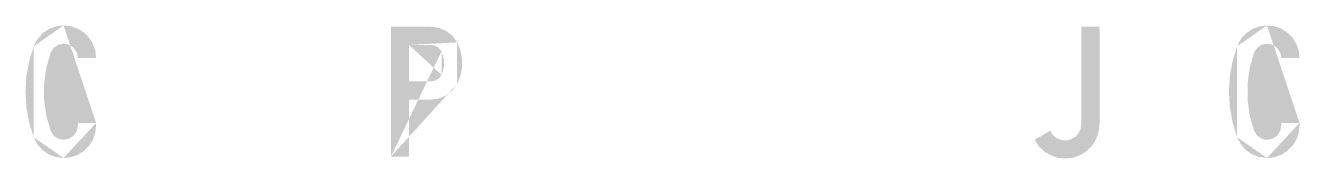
# Model space of a CAD drawing. Extents: x 0 to 1651, y -1298 to 148.
# Drawn here: x 1112 to 1651, y -1298 to -1242 of the extents above.
import ezdxf

# ---------------------------------------------------------------- set-up
doc = ezdxf.new("R2010")
doc.units = 0
doc.header["$LTSCALE"] = 12
doc.header["$MEASUREMENT"] = 0
doc.layers.add('GREEN', color=84, linetype='CONTINUOUS')

msp = doc.modelspace()

# ---------------------------------------------------------------- hatches: boundary and pattern name
at = {"layer": 'GREEN'}
h = msp.add_hatch(color=256, dxfattribs=at)
h.paths.add_polyline_path([(1142.33, -1284.52), (1142.3, -1284.52)], flags=16)
edge = h.paths.add_edge_path()
edge.add_line((1134.62, -1283.41), (1142.33, -1283.41))
edge.add_line((1142.33, -1283.41), (1142.33, -1284.52))
edge.add_line((1141.99, -1287.59), (1142.33, -1284.52))
edge.add_line((1141.99, -1287.59), (1140.99, -1290.5))
edge.add_line((1140.99, -1290.5), (1139.34, -1293.1))
edge.add_line((1139.34, -1293.1), (1137.17, -1295.29))
edge.add_line((1137.17, -1295.29), (1134.57, -1296.94))
edge.add_line((1134.57, -1296.94), (1131.66, -1297.95))
edge.add_line((1131.66, -1297.95), (1128.59, -1298.28))
edge.add_line((1128.59, -1298.28), (1125.34, -1297.87))
edge.add_line((1125.34, -1297.87), (1122.27, -1296.71))
edge.add_line((1122.27, -1296.71), (1119.59, -1294.86))
edge.add_line((1119.59, -1294.86), (1117.45, -1292.38))
edge.add_line((1117.45, -1292.38), (1115.96, -1289.47))
edge.add_line((1115.96, -1289.47), (1114.03, -1283.21))
edge.add_line((1114.03, -1283.21), (1112.87, -1276.76))
edge.add_line((1112.87, -1276.76), (1112.48, -1270.21))
edge.add_line((1112.48, -1270.21), (1112.87, -1263.69))
edge.add_line((1112.87, -1263.69), (1114.03, -1257.25))
edge.add_line((1114.03, -1257.25), (1115.96, -1250.99))
edge.add_line((1115.96, -1250.99), (1117.45, -1248.07))
edge.add_line((1117.45, -1248.07), (1119.59, -1245.6))
edge.add_line((1119.59, -1245.6), (1122.27, -1243.74))
edge.add_line((1122.27, -1243.74), (1125.34, -1242.56))
edge.add_line((1125.34, -1242.56), (1128.59, -1242.17))
edge.add_line((1128.59, -1242.17), (1131.66, -1242.51))
edge.add_line((1131.66, -1242.51), (1134.57, -1243.51))
edge.add_line((1134.57, -1243.51), (1137.17, -1245.16))
edge.add_line((1137.17, -1245.16), (1139.34, -1247.33))
edge.add_line((1139.34, -1247.33), (1140.99, -1249.95))
edge.add_line((1140.99, -1249.95), (1141.99, -1252.87))
edge.add_line((1141.99, -1252.87), (1142.33, -1255.93))
edge.add_line((1142.33, -1255.93), (1134.62, -1255.93))
edge.add_line((1134.62, -1255.93), (1134.18, -1253.61))
edge.add_line((1134.18, -1253.61), (1132.87, -1251.63))
edge.add_line((1132.87, -1251.63), (1130.91, -1250.32))
edge.add_line((1130.91, -1250.32), (1128.59, -1249.88))
edge.add_line((1128.59, -1249.88), (1126.27, -1250.34))
edge.add_line((1126.27, -1250.34), (1124.34, -1251.71))
edge.add_line((1124.34, -1251.71), (1123.1, -1253.72))
edge.add_line((1123.1, -1253.72), (1121.27, -1260.19))
edge.add_line((1121.27, -1260.19), (1120.34, -1266.86))
edge.add_line((1120.34, -1266.86), (1120.34, -1273.59))
edge.add_line((1120.34, -1273.59), (1121.27, -1280.24))
edge.add_line((1121.27, -1280.24), (1123.1, -1286.71))
edge.add_line((1123.1, -1286.71), (1124.34, -1288.75))
edge.add_line((1124.34, -1288.75), (1126.27, -1290.09))
edge.add_line((1126.27, -1290.09), (1128.59, -1290.58))
edge.add_line((1128.59, -1290.58), (1130.91, -1290.11))
edge.add_line((1130.91, -1290.11), (1132.87, -1288.8))
edge.add_line((1132.87, -1288.8), (1134.18, -1286.84))
edge.add_line((1134.18, -1286.84), (1134.62, -1284.52))
edge.add_line((1134.62, -1284.52), (1134.62, -1283.41))
edge = h.paths.add_edge_path(flags=16)
edge.add_line((1142.33, -1283.41), (1142.3, -1283.41))
edge.add_line((1128.59, -1242.17), (1128.56, -1242.17))
edge.add_line((1115.96, -1250.99), (1115.93, -1250.99))
edge.add_line((1115.96, -1289.47), (1115.93, -1289.47))
edge.add_line((1128.59, -1298.28), (1128.56, -1298.28))
h = msp.add_hatch(color=256, dxfattribs=at)
h.paths.add_polyline_path([(1283.99, -1250.42), (1283.97, -1250.42)], flags=16)
edge = h.paths.add_edge_path(flags=17)
edge.add_line((1274.64, -1265.83), (1274.64, -1250.42))
edge.add_line((1274.64, -1250.42), (1283.99, -1250.42))
edge.add_line((1285.74, -1250.78), (1283.99, -1250.42))
edge.add_line((1285.74, -1250.78), (1287.29, -1251.73))
edge.add_line((1287.29, -1251.73), (1288.37, -1253.18))
edge.add_line((1288.37, -1253.18), (1289.38, -1256.42))
edge.add_line((1289.38, -1256.42), (1289.38, -1259.83))
edge.add_line((1289.38, -1259.83), (1288.37, -1263.07))
edge.add_line((1288.37, -1263.07), (1287.29, -1264.52))
edge.add_line((1287.29, -1264.52), (1285.74, -1265.47))
edge.add_line((1285.74, -1265.47), (1283.99, -1265.83))
edge.add_line((1283.99, -1265.83), (1274.64, -1265.83))
h.paths.add_polyline_path([(1283.97, -1242.74), (1283.99, -1242.74)], flags=16)
edge = h.paths.add_edge_path()
edge.add_line((1274.64, -1297.72), (1266.95, -1297.72))
edge.add_line((1266.95, -1297.72), (1266.95, -1242.74))
edge.add_line((1266.95, -1242.74), (1283.99, -1242.74))
edge.add_line((1287.29, -1243.18), (1283.99, -1242.74))
edge.add_line((1287.29, -1243.18), (1290.38, -1244.52))
edge.add_line((1290.38, -1244.52), (1293.01, -1246.6))
edge.add_line((1293.01, -1246.6), (1294.97, -1249.34))
edge.add_line((1294.97, -1249.34), (1296.36, -1252.71))
edge.add_line((1296.36, -1252.71), (1297.09, -1256.3))
edge.add_line((1297.09, -1256.3), (1297.09, -1259.96))
edge.add_line((1297.09, -1259.96), (1296.36, -1263.54))
edge.add_line((1296.36, -1263.54), (1294.97, -1266.92))
edge.add_line((1294.97, -1266.92), (1293.01, -1269.65))
edge.add_line((1293.01, -1269.65), (1290.38, -1271.74))
edge.add_line((1290.38, -1271.74), (1287.29, -1273.08))
edge.add_line((1287.29, -1273.08), (1283.99, -1273.51))
edge.add_line((1283.99, -1273.51), (1274.64, -1273.51))
edge.add_line((1274.64, -1273.51), (1274.64, -1297.72))
edge = h.paths.add_edge_path()
edge.add_line((1274.64, -1250.42), (1274.61, -1250.42))
edge.add_line((1288.37, -1263.07), (1288.35, -1263.07))
edge.add_line((1288.37, -1253.18), (1288.35, -1253.18))
edge.add_line((1266.95, -1297.72), (1266.93, -1297.72))
edge.add_line((1294.97, -1266.92), (1294.95, -1266.92))
edge.add_line((1294.97, -1249.34), (1294.95, -1249.34))
h = msp.add_hatch(color=256, dxfattribs=at)
h.paths.add_polyline_path([(1283.99, -1250.42), (1283.97, -1250.42)], flags=16)
edge = h.paths.add_edge_path(flags=17)
edge.add_line((1274.64, -1265.83), (1274.64, -1250.42))
edge.add_line((1274.64, -1250.42), (1283.99, -1250.42))
edge.add_line((1285.74, -1250.78), (1283.99, -1250.42))
edge.add_line((1285.74, -1250.78), (1287.29, -1251.73))
edge.add_line((1287.29, -1251.73), (1288.37, -1253.18))
edge.add_line((1288.37, -1253.18), (1289.38, -1256.42))
edge.add_line((1289.38, -1256.42), (1289.38, -1259.83))
edge.add_line((1289.38, -1259.83), (1288.37, -1263.07))
edge.add_line((1288.37, -1263.07), (1287.29, -1264.52))
edge.add_line((1287.29, -1264.52), (1285.74, -1265.47))
edge.add_line((1285.74, -1265.47), (1283.99, -1265.83))
edge.add_line((1283.99, -1265.83), (1274.64, -1265.83))
h.paths.add_polyline_path([(1283.97, -1242.74), (1283.99, -1242.74)], flags=16)
edge = h.paths.add_edge_path()
edge.add_line((1274.64, -1297.72), (1266.95, -1297.72))
edge.add_line((1266.95, -1297.72), (1266.95, -1242.74))
edge.add_line((1266.95, -1242.74), (1283.99, -1242.74))
edge.add_line((1287.29, -1243.18), (1283.99, -1242.74))
edge.add_line((1287.29, -1243.18), (1290.38, -1244.52))
edge.add_line((1290.38, -1244.52), (1293.01, -1246.6))
edge.add_line((1293.01, -1246.6), (1294.97, -1249.34))
edge.add_line((1294.97, -1249.34), (1296.36, -1252.71))
edge.add_line((1296.36, -1252.71), (1297.09, -1256.3))
edge.add_line((1297.09, -1256.3), (1297.09, -1259.96))
edge.add_line((1297.09, -1259.96), (1296.36, -1263.54))
edge.add_line((1296.36, -1263.54), (1294.97, -1266.92))
edge.add_line((1294.97, -1266.92), (1293.01, -1269.65))
edge.add_line((1293.01, -1269.65), (1290.38, -1271.74))
edge.add_line((1290.38, -1271.74), (1287.29, -1273.08))
edge.add_line((1287.29, -1273.08), (1283.99, -1273.51))
edge.add_line((1283.99, -1273.51), (1274.64, -1273.51))
edge.add_line((1274.64, -1273.51), (1274.64, -1297.72))
edge = h.paths.add_edge_path()
edge.add_line((1274.64, -1250.42), (1274.61, -1250.42))
edge.add_line((1288.37, -1263.07), (1288.35, -1263.07))
edge.add_line((1288.37, -1253.18), (1288.35, -1253.18))
edge.add_line((1266.95, -1297.72), (1266.93, -1297.72))
edge.add_line((1294.97, -1266.92), (1294.95, -1266.92))
edge.add_line((1294.97, -1249.34), (1294.95, -1249.34))
h = msp.add_hatch(color=256, dxfattribs=at)
h.paths.add_polyline_path([(1558.86, -1283.98), (1558.84, -1283.98)], flags=16)
edge = h.paths.add_edge_path()
edge.add_line((1558.86, -1242.74), (1558.86, -1283.98))
edge.add_line((1558.53, -1286.02), (1558.86, -1283.98))
edge.add_line((1558.53, -1286.02), (1557.63, -1287.9))
edge.add_line((1557.63, -1287.9), (1556.18, -1289.39))
edge.add_line((1556.18, -1289.39), (1554.38, -1290.42))
edge.add_line((1554.38, -1290.42), (1552.34, -1290.84))
edge.add_line((1552.34, -1290.84), (1550.28, -1290.63))
edge.add_line((1550.28, -1290.63), (1548.37, -1289.83))
edge.add_line((1548.37, -1289.83), (1546.77, -1288.49))
edge.add_line((1546.77, -1288.49), (1545.67, -1286.71))
edge.add_line((1545.67, -1286.71), (1539.07, -1290.58))
edge.add_line((1539.07, -1290.58), (1540.85, -1293.26))
edge.add_line((1540.85, -1293.26), (1543.17, -1295.5))
edge.add_line((1543.17, -1295.5), (1545.92, -1297.18))
edge.add_line((1545.92, -1297.18), (1548.99, -1298.18))
edge.add_line((1548.99, -1298.18), (1552.21, -1298.49))
edge.add_line((1552.21, -1298.49), (1555.41, -1298.1))
edge.add_line((1555.41, -1298.1), (1558.43, -1297))
edge.add_line((1558.43, -1297), (1561.16, -1295.27))
edge.add_line((1561.16, -1295.27), (1563.43, -1292.97))
edge.add_line((1563.43, -1292.97), (1565.13, -1290.22))
edge.add_line((1565.13, -1290.22), (1566.18, -1287.17))
edge.add_line((1566.18, -1287.17), (1566.54, -1283.98))
edge.add_line((1566.54, -1283.98), (1566.54, -1242.74))
edge.add_line((1566.54, -1242.74), (1558.86, -1242.74))
edge = h.paths.add_edge_path(flags=16)
edge.add_line((1566.54, -1283.98), (1566.52, -1283.98))
edge.add_line((1566.54, -1283.98), (1566.52, -1283.98))
edge = h.paths.add_edge_path(flags=16)
edge.add_line((1545.67, -1286.71), (1545.64, -1286.71))
h = msp.add_hatch(color=256, dxfattribs=at)
h.paths.add_polyline_path([(1651.09, -1284.52), (1651.06, -1284.52)], flags=16)
edge = h.paths.add_edge_path()
edge.add_line((1643.41, -1283.41), (1651.09, -1283.41))
edge.add_line((1651.09, -1283.41), (1651.09, -1284.52))
edge.add_line((1650.75, -1287.59), (1651.09, -1284.52))
edge.add_line((1650.75, -1287.59), (1649.75, -1290.5))
edge.add_line((1649.75, -1290.5), (1648.13, -1293.1))
edge.add_line((1648.13, -1293.1), (1645.93, -1295.29))
edge.add_line((1645.93, -1295.29), (1643.33, -1296.94))
edge.add_line((1643.33, -1296.94), (1640.42, -1297.95))
edge.add_line((1640.42, -1297.95), (1637.35, -1298.28))
edge.add_line((1637.35, -1298.28), (1634.1, -1297.87))
edge.add_line((1634.1, -1297.87), (1631.06, -1296.71))
edge.add_line((1631.06, -1296.71), (1628.36, -1294.86))
edge.add_line((1628.36, -1294.86), (1626.22, -1292.38))
edge.add_line((1626.22, -1292.38), (1624.72, -1289.47))
edge.add_line((1624.72, -1289.47), (1622.79, -1283.21))
edge.add_line((1622.79, -1283.21), (1621.63, -1276.76))
edge.add_line((1621.63, -1276.76), (1621.24, -1270.21))
edge.add_line((1621.24, -1270.21), (1621.63, -1263.69))
edge.add_line((1621.63, -1263.69), (1622.79, -1257.25))
edge.add_line((1622.79, -1257.25), (1624.72, -1250.99))
edge.add_line((1624.72, -1250.99), (1626.22, -1248.07))
edge.add_line((1626.22, -1248.07), (1628.36, -1245.6))
edge.add_line((1628.36, -1245.6), (1631.06, -1243.74))
edge.add_line((1631.06, -1243.74), (1634.1, -1242.56))
edge.add_line((1634.1, -1242.56), (1637.35, -1242.17))
edge.add_line((1637.35, -1242.17), (1640.42, -1242.51))
edge.add_line((1640.42, -1242.51), (1643.33, -1243.51))
edge.add_line((1643.33, -1243.51), (1645.93, -1245.16))
edge.add_line((1645.93, -1245.16), (1648.13, -1247.33))
edge.add_line((1648.13, -1247.33), (1649.75, -1249.95))
edge.add_line((1649.75, -1249.95), (1650.75, -1252.87))
edge.add_line((1650.75, -1252.87), (1651.09, -1255.93))
edge.add_line((1651.09, -1255.93), (1643.41, -1255.93))
edge.add_line((1643.41, -1255.93), (1642.94, -1253.61))
edge.add_line((1642.94, -1253.61), (1641.63, -1251.63))
edge.add_line((1641.63, -1251.63), (1639.67, -1250.32))
edge.add_line((1639.67, -1250.32), (1637.35, -1249.88))
edge.add_line((1637.35, -1249.88), (1635.03, -1250.34))
edge.add_line((1635.03, -1250.34), (1633.1, -1251.71))
edge.add_line((1633.1, -1251.71), (1631.86, -1253.72))
edge.add_line((1631.86, -1253.72), (1630.03, -1260.19))
edge.add_line((1630.03, -1260.19), (1629.13, -1266.86))
edge.add_line((1629.13, -1266.86), (1629.13, -1273.59))
edge.add_line((1629.13, -1273.59), (1630.03, -1280.24))
edge.add_line((1630.03, -1280.24), (1631.86, -1286.71))
edge.add_line((1631.86, -1286.71), (1633.1, -1288.75))
edge.add_line((1633.1, -1288.75), (1635.03, -1290.09))
edge.add_line((1635.03, -1290.09), (1637.35, -1290.58))
edge.add_line((1637.35, -1290.58), (1639.67, -1290.11))
edge.add_line((1639.67, -1290.11), (1641.63, -1288.8))
edge.add_line((1641.63, -1288.8), (1642.94, -1286.84))
edge.add_line((1642.94, -1286.84), (1643.41, -1284.52))
edge.add_line((1643.41, -1284.52), (1643.41, -1283.41))
edge = h.paths.add_edge_path(flags=16)
edge.add_line((1651.09, -1283.41), (1651.06, -1283.41))
edge.add_line((1637.35, -1242.17), (1637.33, -1242.17))
edge.add_line((1624.72, -1250.99), (1624.69, -1250.99))
edge.add_line((1624.72, -1289.47), (1624.69, -1289.47))
edge.add_line((1637.35, -1298.28), (1637.33, -1298.28))

doc.saveas('drawing.dxf')
